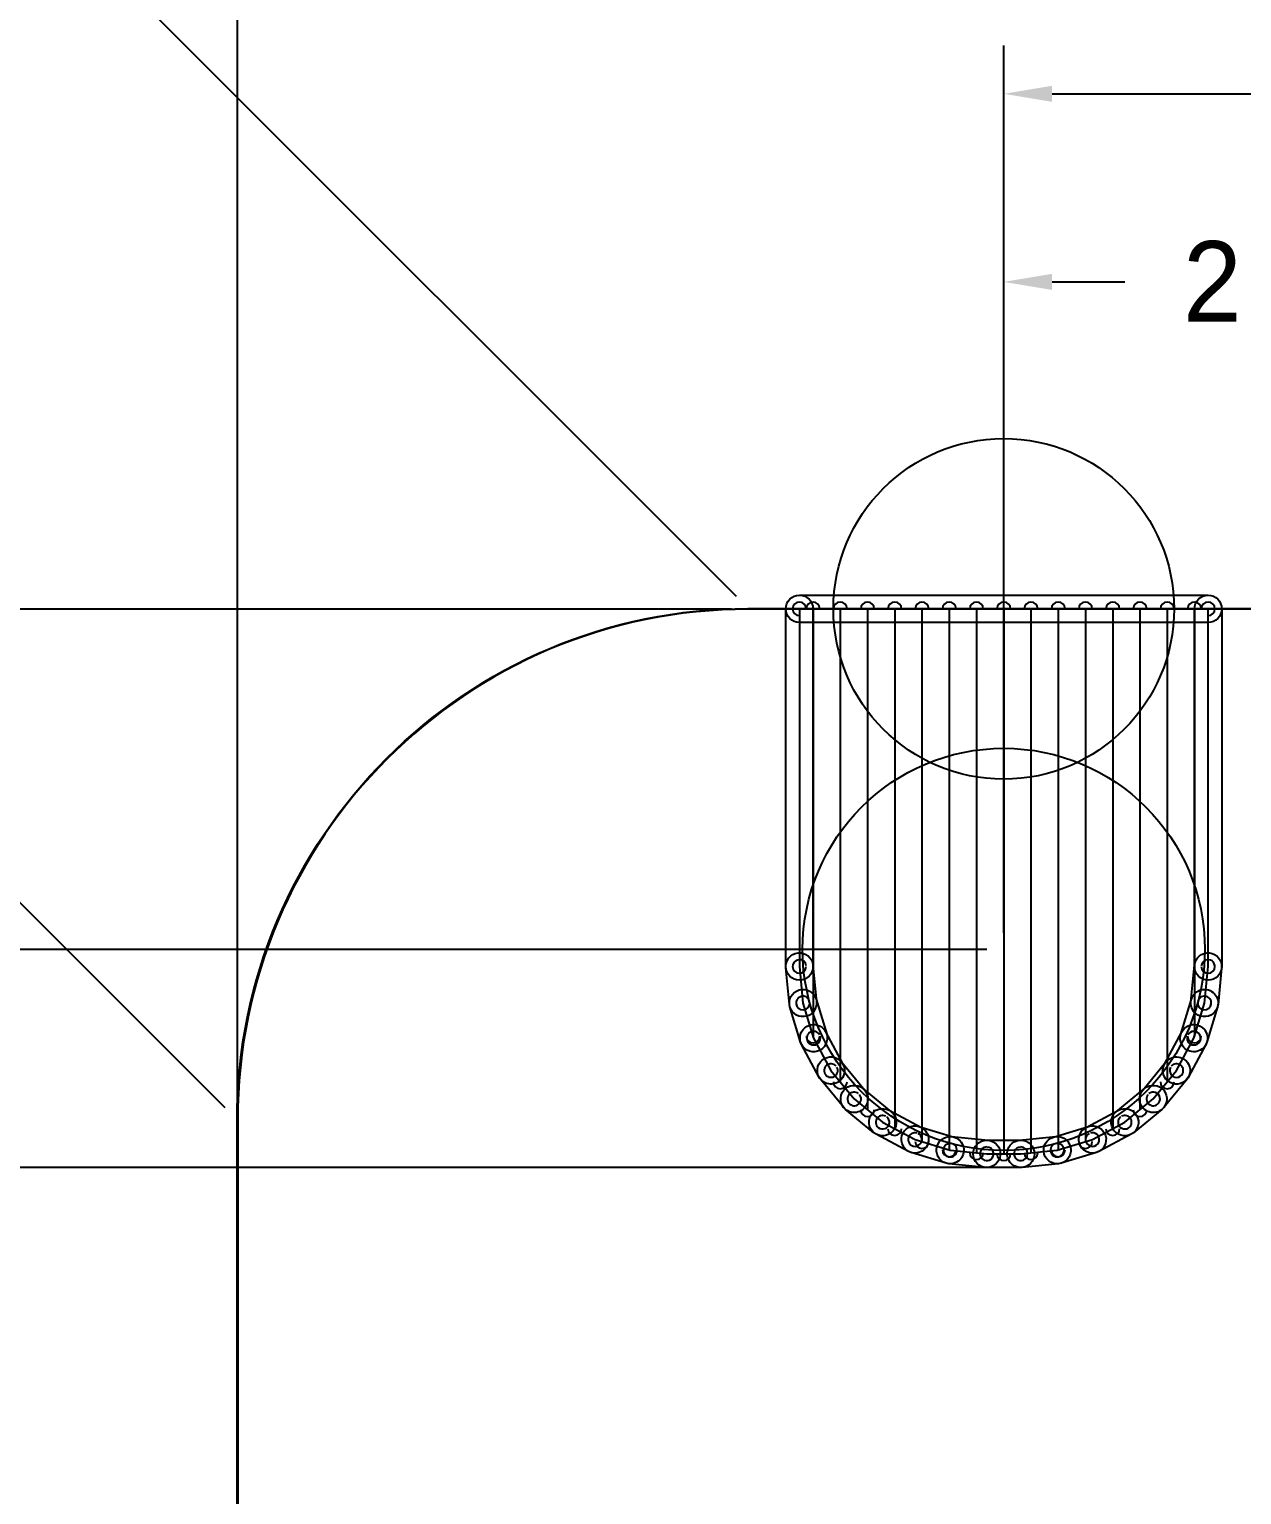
# Model space of a CAD drawing. Extents: x -87.3 to -53.8, y 2.2 to 28.4.
# Drawn here: x -79.82 to -75.3, y 20.09 to 25.56 of the extents above; entities that cross this region are included whole.
import ezdxf

# ---------------------------------------------------------------- set-up
doc = ezdxf.new("R2010")
doc.units = 0
doc.layers.get('0').update_dxf_attribs({"linetype": 'CONTINUOUS'})
doc.layers.get('DEFPOINTS').update_dxf_attribs({"linetype": 'CONTINUOUS'})
for name, color, linetype in [('16', 5, 'CONTINUOUS'), ('17', 3, 'CONTINUOUS'), ('20', 6, 'CONTINUOUS')]:
    doc.layers.add(name, color=color, linetype=linetype)
doc.styles.add('VCDSTYLE33', font='txt', dxfattribs={"width": 0.98})
doc.dimstyles.new('VCDDIMSTYLE01', dxfattribs={"dimtxt": 0.3, "dimasz": 0.18, "dimexe": 0.18, "dimexo": 0.0625, "dimgap": 0.09, "dimtad": 0, "dimtih": 1, "dimtoh": 1, "dimdec": 4, "dimzin": 12, "dimtxsty": 'VCDSTYLE33', "dimsah": 1, "dimcen": 0.09, "dimazin": 3, "dimtfac": 1, "dimtdec": 4, "dimtmove": 0, "dimatfit": 3, "dimtolj": 1, "dimtzin": 0})

# ---------------------------------------------------------------- blocks, each defined once
blk = doc.blocks.new('#POLYLINE_111_')
at = {"layer": '16'}
blk.add_arc((-75.4762, 23.3961), 0.0254, 0, 180, dxfattribs=at)
blk = doc.blocks.new('#POLYLINE_112_')
at = {"layer": '16'}
blk.add_arc((-75.4762, 21.8031), 0.0254, 180, 0, dxfattribs=at)
blk = doc.blocks.new('#POLYLINE_113_')
at = {"layer": '16'}
blk.add_line((-75.4762, 23.3961), (-75.4762, 21.8031), dxfattribs=at)
blk = doc.blocks.new('#POLYLINE_114_')
at = {"layer": '16'}
blk.add_arc((-75.5778, 23.3961), 0.0254, 0, 180, dxfattribs=at)
blk = doc.blocks.new('#POLYLINE_115_')
at = {"layer": '16'}
blk.add_arc((-75.5778, 21.6323), 0.0254, 180, 0, dxfattribs=at)
blk = doc.blocks.new('#POLYLINE_116_')
at = {"layer": '16'}
blk.add_line((-75.5778, 23.3961), (-75.5778, 21.6323), dxfattribs=at)
blk = doc.blocks.new('#POLYLINE_117_')
at = {"layer": '16'}
blk.add_arc((-75.6794, 23.3961), 0.0254, 0, 180, dxfattribs=at)
blk = doc.blocks.new('#POLYLINE_118_')
at = {"layer": '16'}
blk.add_arc((-75.6794, 21.5281), 0.0254, 180, 0, dxfattribs=at)
blk = doc.blocks.new('#POLYLINE_119_')
at = {"layer": '16'}
blk.add_line((-75.6794, 23.3961), (-75.6794, 21.5281), dxfattribs=at)
blk = doc.blocks.new('#POLYLINE_120_')
at = {"layer": '16'}
blk.add_arc((-75.781, 23.3961), 0.0254, 0, 180, dxfattribs=at)
blk = doc.blocks.new('#POLYLINE_121_')
at = {"layer": '16'}
blk.add_arc((-75.781, 21.4577), 0.0254, 180, 0, dxfattribs=at)
blk = doc.blocks.new('#POLYLINE_122_')
at = {"layer": '16'}
blk.add_line((-75.781, 23.3961), (-75.781, 21.4577), dxfattribs=at)
blk = doc.blocks.new('#POLYLINE_123_')
at = {"layer": '16'}
blk.add_arc((-75.8826, 23.3961), 0.0254, 0, 180, dxfattribs=at)
blk = doc.blocks.new('#POLYLINE_124_')
at = {"layer": '16'}
blk.add_arc((-75.8826, 21.4094), 0.0254, 180, 0, dxfattribs=at)
blk = doc.blocks.new('#POLYLINE_125_')
at = {"layer": '16'}
blk.add_line((-75.8826, 23.3961), (-75.8826, 21.4094), dxfattribs=at)
blk = doc.blocks.new('#POLYLINE_126_')
at = {"layer": '16'}
blk.add_arc((-75.9842, 23.3961), 0.0254, 0, 180, dxfattribs=at)
blk = doc.blocks.new('#POLYLINE_127_')
at = {"layer": '16'}
blk.add_arc((-75.9842, 21.3786), 0.0254, 180, 0, dxfattribs=at)
blk = doc.blocks.new('#POLYLINE_128_')
at = {"layer": '16'}
blk.add_line((-75.9842, 23.3961), (-75.9842, 21.3786), dxfattribs=at)
blk = doc.blocks.new('#POLYLINE_129_')
at = {"layer": '16'}
blk.add_arc((-76.0858, 23.3961), 0.0254, 0, 180, dxfattribs=at)
blk = doc.blocks.new('#POLYLINE_130_')
at = {"layer": '16'}
blk.add_arc((-76.0858, 21.3679), 0.0254, 180, 0, dxfattribs=at)
blk = doc.blocks.new('#POLYLINE_131_')
at = {"layer": '16'}
blk.add_line((-76.0858, 23.3961), (-76.0858, 21.3679), dxfattribs=at)
blk = doc.blocks.new('#POLYLINE_132_')
at = {"layer": '16'}
blk.add_arc((-76.1874, 23.3961), 0.0254, 0, 180, dxfattribs=at)
blk = doc.blocks.new('#POLYLINE_133_')
at = {"layer": '16'}
blk.add_arc((-76.1874, 21.3641), 0.0254, 180, 0, dxfattribs=at)
blk = doc.blocks.new('#POLYLINE_134_')
at = {"layer": '16'}
blk.add_line((-76.1874, 23.3961), (-76.1874, 21.3641), dxfattribs=at)
blk = doc.blocks.new('#POLYLINE_135_')
at = {"layer": '16'}
blk.add_arc((-76.289, 23.3961), 0.0254, 0, 180, dxfattribs=at)
blk = doc.blocks.new('#POLYLINE_136_')
at = {"layer": '16'}
blk.add_arc((-76.289, 21.3679), 0.0254, 180, 0, dxfattribs=at)
blk = doc.blocks.new('#POLYLINE_137_')
at = {"layer": '16'}
blk.add_line((-76.289, 23.3961), (-76.289, 21.3679), dxfattribs=at)
blk = doc.blocks.new('#POLYLINE_138_')
at = {"layer": '16'}
blk.add_arc((-76.3906, 23.3961), 0.0254, 0, 180, dxfattribs=at)
blk = doc.blocks.new('#POLYLINE_139_')
at = {"layer": '16'}
blk.add_arc((-76.3906, 21.3786), 0.0254, 180, 0, dxfattribs=at)
blk = doc.blocks.new('#POLYLINE_140_')
at = {"layer": '16'}
blk.add_line((-76.3906, 23.3961), (-76.3906, 21.3786), dxfattribs=at)
blk = doc.blocks.new('#POLYLINE_141_')
at = {"layer": '16'}
blk.add_arc((-76.4922, 23.3961), 0.0254, 0, 180, dxfattribs=at)
blk = doc.blocks.new('#POLYLINE_142_')
at = {"layer": '16'}
blk.add_arc((-76.4922, 21.4094), 0.0254, 180, 0, dxfattribs=at)
blk = doc.blocks.new('#POLYLINE_143_')
at = {"layer": '16'}
blk.add_line((-76.4922, 23.3961), (-76.4922, 21.4094), dxfattribs=at)
blk = doc.blocks.new('#POLYLINE_144_')
at = {"layer": '16'}
blk.add_arc((-76.5938, 23.3961), 0.0254, 0, 180, dxfattribs=at)
blk = doc.blocks.new('#POLYLINE_145_')
at = {"layer": '16'}
blk.add_arc((-76.5938, 21.4577), 0.0254, 180, 0, dxfattribs=at)
blk = doc.blocks.new('#POLYLINE_146_')
at = {"layer": '16'}
blk.add_line((-76.5938, 23.3961), (-76.5938, 21.4577), dxfattribs=at)
blk = doc.blocks.new('#POLYLINE_147_')
at = {"layer": '16'}
blk.add_arc((-76.6954, 23.3961), 0.0254, 0, 180, dxfattribs=at)
blk = doc.blocks.new('#POLYLINE_148_')
at = {"layer": '16'}
blk.add_arc((-76.6954, 21.5281), 0.0254, 180, 0, dxfattribs=at)
blk = doc.blocks.new('#POLYLINE_149_')
at = {"layer": '16'}
blk.add_line((-76.6954, 23.3961), (-76.6954, 21.5281), dxfattribs=at)
blk = doc.blocks.new('#POLYLINE_150_')
at = {"layer": '16'}
blk.add_arc((-76.797, 23.3961), 0.0254, 0, 180, dxfattribs=at)
blk = doc.blocks.new('#POLYLINE_151_')
at = {"layer": '16'}
blk.add_arc((-76.797, 21.6323), 0.0254, 180, 0, dxfattribs=at)
blk = doc.blocks.new('#POLYLINE_152_')
at = {"layer": '16'}
blk.add_line((-76.797, 23.3961), (-76.797, 21.6323), dxfattribs=at)
blk = doc.blocks.new('#POLYLINE_153_')
at = {"layer": '16'}
blk.add_arc((-76.8986, 23.3961), 0.0254, 0, 180, dxfattribs=at)
blk = doc.blocks.new('#POLYLINE_154_')
at = {"layer": '16'}
blk.add_arc((-76.8986, 21.8031), 0.0254, 180, 0, dxfattribs=at)
blk = doc.blocks.new('#POLYLINE_155_')
at = {"layer": '16'}
blk.add_line((-76.8986, 23.3961), (-76.8986, 21.8031), dxfattribs=at)
blk = doc.blocks.new('#POLYLINE_156_')
at = {"layer": '16'}
blk.add_arc((-75.4254, 23.3961), 0.0254, 270, 90, dxfattribs=at)
blk = doc.blocks.new('#POLYLINE_157_')
at = {"layer": '16'}
blk.add_arc((-76.9494, 23.3961), 0.0254, 90, 270, dxfattribs=at)
blk = doc.blocks.new('#POLYLINE_158_')
at = {"layer": '16'}
blk.add_line((-75.4254, 23.3961), (-76.9494, 23.3961), dxfattribs=at)
blk = doc.blocks.new('#POLYLINE_159_')
at = {"layer": '16'}
blk.add_arc((-75.4254, 22.0626), 0.0254, 180, 0, dxfattribs=at)
blk = doc.blocks.new('#POLYLINE_160_')
at = {"layer": '16'}
blk.add_arc((-75.4254, 23.3961), 0.0254, 0, 180, dxfattribs=at)
blk = doc.blocks.new('#POLYLINE_161_')
at = {"layer": '16'}
blk.add_line((-75.4254, 22.0626), (-75.4254, 23.3961), dxfattribs=at)
blk = doc.blocks.new('#POLYLINE_162_')
at = {"layer": '16'}
blk.add_arc((-75.4388, 21.9263), 0.0254, 174.3567, 354.3567, dxfattribs=at)
blk = doc.blocks.new('#POLYLINE_163_')
at = {"layer": '16'}
blk.add_arc((-75.4254, 22.0626), 0.0254, 354.3567, 174.3567, dxfattribs=at)
blk = doc.blocks.new('#POLYLINE_164_')
at = {"layer": '16'}
blk.add_line((-75.4388, 21.9263), (-75.4254, 22.0626), dxfattribs=at)
blk = doc.blocks.new('#POLYLINE_165_')
at = {"layer": '16'}
blk.add_arc((-75.4786, 21.7953), 0.0254, 163.0631, 343.0631, dxfattribs=at)
blk = doc.blocks.new('#POLYLINE_166_')
at = {"layer": '16'}
blk.add_arc((-75.4388, 21.9264), 0.0254, 343.1711, 163.1711, dxfattribs=at)
blk = doc.blocks.new('#POLYLINE_167_')
at = {"layer": '16'}
blk.add_line((-75.4786, 21.7953), (-75.4388, 21.9263), dxfattribs=at)
blk = doc.blocks.new('#POLYLINE_168_')
at = {"layer": '16'}
blk.add_arc((-75.5431, 21.6746), 0.0254, 151.9209, 331.9209, dxfattribs=at)
blk = doc.blocks.new('#POLYLINE_169_')
at = {"layer": '16'}
blk.add_arc((-75.4786, 21.7953), 0.0254, 331.8214, 151.8214, dxfattribs=at)
blk = doc.blocks.new('#POLYLINE_170_')
at = {"layer": '16'}
blk.add_line((-75.5431, 21.6745), (-75.4786, 21.7953), dxfattribs=at)
blk = doc.blocks.new('#POLYLINE_171_')
at = {"layer": '16'}
blk.add_arc((-75.63, 21.5687), 0.0254, 140.6709, 320.6709, dxfattribs=at)
blk = doc.blocks.new('#POLYLINE_172_')
at = {"layer": '16'}
blk.add_arc((-75.5432, 21.6745), 0.0254, 320.6709, 140.6709, dxfattribs=at)
blk = doc.blocks.new('#POLYLINE_173_')
at = {"layer": '16'}
blk.add_line((-75.63, 21.5687), (-75.5431, 21.6745), dxfattribs=at)
blk = doc.blocks.new('#POLYLINE_174_')
at = {"layer": '16'}
blk.add_arc((-75.7358, 21.4819), 0.0254, 129.3291, 309.3291, dxfattribs=at)
blk = doc.blocks.new('#POLYLINE_175_')
at = {"layer": '16'}
blk.add_arc((-75.63, 21.5687), 0.0254, 309.3291, 129.3291, dxfattribs=at)
blk = doc.blocks.new('#POLYLINE_176_')
at = {"layer": '16'}
blk.add_line((-75.7358, 21.4818), (-75.63, 21.5687), dxfattribs=at)
blk = doc.blocks.new('#POLYLINE_177_')
at = {"layer": '16'}
blk.add_arc((-75.8566, 21.4173), 0.0254, 118.1786, 298.1786, dxfattribs=at)
blk = doc.blocks.new('#POLYLINE_178_')
at = {"layer": '16'}
blk.add_arc((-75.7359, 21.4818), 0.0254, 298.0791, 118.0791, dxfattribs=at)
blk = doc.blocks.new('#POLYLINE_179_')
at = {"layer": '16'}
blk.add_line((-75.8566, 21.4173), (-75.7358, 21.4818), dxfattribs=at)
blk = doc.blocks.new('#POLYLINE_180_')
at = {"layer": '16'}
blk.add_arc((-75.9877, 21.3775), 0.0254, 106.8289, 286.8289, dxfattribs=at)
blk = doc.blocks.new('#POLYLINE_181_')
at = {"layer": '16'}
blk.add_arc((-75.8566, 21.4173), 0.0254, 286.9369, 106.9369, dxfattribs=at)
blk = doc.blocks.new('#POLYLINE_182_')
at = {"layer": '16'}
blk.add_line((-75.9876, 21.3775), (-75.8566, 21.4173), dxfattribs=at)
blk = doc.blocks.new('#POLYLINE_183_')
at = {"layer": '16'}
blk.add_arc((-76.1239, 21.3641), 0.0254, 95.6433, 275.6433, dxfattribs=at)
blk = doc.blocks.new('#POLYLINE_184_')
at = {"layer": '16'}
blk.add_arc((-75.9876, 21.3775), 0.0254, 275.6433, 95.6433, dxfattribs=at)
blk = doc.blocks.new('#POLYLINE_185_')
at = {"layer": '16'}
blk.add_line((-76.1239, 21.3641), (-75.9876, 21.3775), dxfattribs=at)
blk = doc.blocks.new('#POLYLINE_186_')
at = {"layer": '16'}
blk.add_arc((-76.2509, 21.3641), 0.0254, 90, 270, dxfattribs=at)
blk = doc.blocks.new('#POLYLINE_187_')
at = {"layer": '16'}
blk.add_arc((-76.1239, 21.3641), 0.0254, 270, 90, dxfattribs=at)
blk = doc.blocks.new('#POLYLINE_188_')
at = {"layer": '16'}
blk.add_line((-76.2509, 21.3641), (-76.1239, 21.3641), dxfattribs=at)
blk = doc.blocks.new('#POLYLINE_189_')
at = {"layer": '16'}
blk.add_arc((-76.3872, 21.3775), 0.0254, 84.3567, 264.3567, dxfattribs=at)
blk = doc.blocks.new('#POLYLINE_190_')
at = {"layer": '16'}
blk.add_arc((-76.2509, 21.3641), 0.0254, 264.3567, 84.3567, dxfattribs=at)
blk = doc.blocks.new('#POLYLINE_191_')
at = {"layer": '16'}
blk.add_line((-76.3872, 21.3775), (-76.2509, 21.3641), dxfattribs=at)
blk = doc.blocks.new('#POLYLINE_192_')
at = {"layer": '16'}
blk.add_arc((-76.5182, 21.4173), 0.0254, 73.0631, 253.0631, dxfattribs=at)
blk = doc.blocks.new('#POLYLINE_193_')
at = {"layer": '16'}
blk.add_arc((-76.3872, 21.3775), 0.0254, 253.1711, 73.1711, dxfattribs=at)
blk = doc.blocks.new('#POLYLINE_194_')
at = {"layer": '16'}
blk.add_line((-76.5182, 21.4173), (-76.3872, 21.3775), dxfattribs=at)
blk = doc.blocks.new('#POLYLINE_195_')
at = {"layer": '16'}
blk.add_arc((-76.639, 21.4818), 0.0254, 61.9209, 241.9209, dxfattribs=at)
blk = doc.blocks.new('#POLYLINE_196_')
at = {"layer": '16'}
blk.add_arc((-76.5182, 21.4173), 0.0254, 241.8214, 61.8214, dxfattribs=at)
blk = doc.blocks.new('#POLYLINE_197_')
at = {"layer": '16'}
blk.add_line((-76.639, 21.4818), (-76.5182, 21.4173), dxfattribs=at)
blk = doc.blocks.new('#POLYLINE_198_')
at = {"layer": '16'}
blk.add_arc((-76.7448, 21.5687), 0.0254, 50.6709, 230.6709, dxfattribs=at)
blk = doc.blocks.new('#POLYLINE_199_')
at = {"layer": '16'}
blk.add_arc((-76.639, 21.4819), 0.0254, 230.6709, 50.6709, dxfattribs=at)
blk = doc.blocks.new('#POLYLINE_200_')
at = {"layer": '16'}
blk.add_line((-76.7448, 21.5687), (-76.639, 21.4818), dxfattribs=at)
blk = doc.blocks.new('#POLYLINE_201_')
at = {"layer": '16'}
blk.add_arc((-76.8317, 21.6745), 0.0254, 39.3291, 219.3291, dxfattribs=at)
blk = doc.blocks.new('#POLYLINE_202_')
at = {"layer": '16'}
blk.add_arc((-76.7449, 21.5687), 0.0254, 219.3291, 39.3291, dxfattribs=at)
blk = doc.blocks.new('#POLYLINE_203_')
at = {"layer": '16'}
blk.add_line((-76.8317, 21.6745), (-76.7448, 21.5687), dxfattribs=at)
blk = doc.blocks.new('#POLYLINE_204_')
at = {"layer": '16'}
blk.add_arc((-76.8962, 21.7953), 0.0254, 28.1786, 208.1786, dxfattribs=at)
blk = doc.blocks.new('#POLYLINE_205_')
at = {"layer": '16'}
blk.add_arc((-76.8317, 21.6746), 0.0254, 208.0791, 28.0791, dxfattribs=at)
blk = doc.blocks.new('#POLYLINE_206_')
at = {"layer": '16'}
blk.add_line((-76.8962, 21.7953), (-76.8317, 21.6745), dxfattribs=at)
blk = doc.blocks.new('#POLYLINE_207_')
at = {"layer": '16'}
blk.add_arc((-76.936, 21.9264), 0.0254, 16.8289, 196.8289, dxfattribs=at)
blk = doc.blocks.new('#POLYLINE_208_')
at = {"layer": '16'}
blk.add_arc((-76.8962, 21.7953), 0.0254, 196.9369, 16.9369, dxfattribs=at)
blk = doc.blocks.new('#POLYLINE_209_')
at = {"layer": '16'}
blk.add_line((-76.936, 21.9263), (-76.8962, 21.7953), dxfattribs=at)
blk = doc.blocks.new('#POLYLINE_210_')
at = {"layer": '16'}
blk.add_arc((-76.9494, 22.0626), 0.0254, 5.6433, 185.6433, dxfattribs=at)
blk = doc.blocks.new('#POLYLINE_211_')
at = {"layer": '16'}
blk.add_arc((-76.936, 21.9263), 0.0254, 185.6433, 5.6433, dxfattribs=at)
blk = doc.blocks.new('#POLYLINE_212_')
at = {"layer": '16'}
blk.add_line((-76.9494, 22.0626), (-76.936, 21.9263), dxfattribs=at)
blk = doc.blocks.new('#POLYLINE_213_')
at = {"layer": '16'}
blk.add_arc((-76.9494, 23.3961), 0.0254, 0, 180, dxfattribs=at)
blk = doc.blocks.new('#POLYLINE_214_')
at = {"layer": '16'}
blk.add_arc((-76.9494, 22.0626), 0.0254, 180, 0, dxfattribs=at)
blk = doc.blocks.new('#POLYLINE_215_')
at = {"layer": '16'}
blk.add_line((-76.9494, 23.3961), (-76.9494, 22.0626), dxfattribs=at)
blk = doc.blocks.new('ROUNDP_6_')
blk.add_circle((0, 0), 0.75)
blk = doc.blocks.new('*D2005')
at = {"color": 0}
for p, q in [((-76.1874, 22.1886), (-76.1874, 24.7952)), ((-73.6474, 22.1886), (-73.6474, 24.7952)), ((-76.0074, 24.6152), (-75.7354, 24.6152)), ((-73.8274, 24.6152), (-74.0994, 24.6152))]:
    blk.add_line(p, q, dxfattribs=at)
for points in [[(-76.0074, 24.6452), (-76.0074, 24.5852), (-76.1874, 24.6152)], [(-73.8274, 24.5852), (-73.8274, 24.6452), (-73.6474, 24.6152)]]:
    blk.add_solid(points, dxfattribs=at)
at = {"layer": 'DEFPOINTS', "color": 0}
for p in [(-73.6474, 24.6152), (-76.1874, 22.1261), (-73.6474, 22.1261)]:
    blk.add_point(p, dxfattribs=at)
at = {"color": 0, "insert": (-74.9174, 24.6152), "char_height": 0.3, "attachment_point": 5, "style": 'VCDSTYLE33'}
blk.add_mtext('\\A1;2.5400', dxfattribs=at)
blk = doc.blocks.new('*D2006')
at = {"color": 0}
for p, q in [((-76.2499, 22.1261), (-84.7447, 22.1261)), ((-84.5647, 21.9461), (-84.5647, 14.7854)), ((-84.5647, 7.1447), (-84.5647, 14.3054)), ((-76.1991, 6.9647), (-84.7447, 6.9647))]:
    blk.add_line(p, q, dxfattribs=at)
for points in [[(-84.5347, 21.9461), (-84.5947, 21.9461), (-84.5647, 22.1261)], [(-84.5947, 7.1447), (-84.5347, 7.1447), (-84.5647, 6.9647)]]:
    blk.add_solid(points, dxfattribs=at)
at = {"layer": 'DEFPOINTS', "color": 0}
for p in [(-76.1874, 22.1261), (-84.5647, 6.9647), (-76.1366, 6.9647)]:
    blk.add_point(p, dxfattribs=at)
at = {"color": 0, "insert": (-84.5647, 14.5454), "char_height": 0.3, "attachment_point": 5, "style": 'VCDSTYLE33'}
blk.add_mtext('\\A1;15.1615', dxfattribs=at)
blk = doc.blocks.new('*D2007')
at = {"color": 0}
for p, q in [((-76.2499, 21.3133), (-82.6826, 21.3133)), ((-82.5026, 21.1333), (-82.5026, 14.7405)), ((-82.5026, 7.8678), (-82.5026, 14.2605)), ((-76.2182, 7.6878), (-82.6826, 7.6878))]:
    blk.add_line(p, q, dxfattribs=at)
for points in [[(-82.4726, 21.1333), (-82.5326, 21.1333), (-82.5026, 21.3133)], [(-82.5326, 7.8678), (-82.4726, 7.8678), (-82.5026, 7.6878)]]:
    blk.add_solid(points, dxfattribs=at)
at = {"layer": 'DEFPOINTS', "color": 0}
for p in [(-76.1874, 21.3133), (-82.5026, 7.6878), (-76.1557, 7.6878)]:
    blk.add_point(p, dxfattribs=at)
at = {"color": 0, "insert": (-82.5026, 14.5005), "char_height": 0.3, "attachment_point": 5, "style": 'VCDSTYLE33'}
blk.add_mtext('\\A1;13.6255', dxfattribs=at)
blk = doc.blocks.new('#DIM_1_')
for p, q in [((-77.1841, 23.4416), (-81.1687, 27.4262)), ((-79.0904, 21.5353), (-83.075, 25.5199))]:
    blk.add_line(p, q)
blk = doc.blocks.new('*D2016')
at = {"color": 0}
for p, q in [((-76.1874, 23.5094), (-76.1874, 25.4966)), ((-60.9474, 23.5094), (-60.9474, 25.4966)), ((-76.0074, 25.3166), (-69.5044, 25.3166)), ((-61.1274, 25.3166), (-67.6304, 25.3166))]:
    blk.add_line(p, q, dxfattribs=at)
for points in [[(-76.0074, 25.3466), (-76.0074, 25.2866), (-76.1874, 25.3166)], [(-61.1274, 25.2866), (-61.1274, 25.3466), (-60.9474, 25.3166)]]:
    blk.add_solid(points, dxfattribs=at)
at = {"layer": 'DEFPOINTS', "color": 0}
for p in [(-76.1874, 25.3166), (-76.1874, 23.4469), (-60.9474, 23.4469)]:
    blk.add_point(p, dxfattribs=at)
at = {"color": 0, "insert": (-68.5674, 25.3166), "char_height": 0.3, "attachment_point": 5, "style": 'VCDSTYLE33'}
blk.add_mtext('\\A1;15.2400', dxfattribs=at)
blk = doc.blocks.new('*D2017')
at = {"color": 0}
for p, q in [((-77.2024, 23.3948), (-86.7079, 23.3948)), ((-86.5279, 23.2148), (-86.5279, 14.7448)), ((-86.5279, 5.7948), (-86.5279, 14.2648)), ((-77.2024, 5.6148), (-86.7079, 5.6148))]:
    blk.add_line(p, q, dxfattribs=at)
for points in [[(-86.4979, 23.2148), (-86.5579, 23.2148), (-86.5279, 23.3948)], [(-86.5579, 5.7948), (-86.4979, 5.7948), (-86.5279, 5.6148)]]:
    blk.add_solid(points, dxfattribs=at)
at = {"layer": 'DEFPOINTS', "color": 0}
for p in [(-77.1399, 23.3948), (-86.5279, 5.6148), (-77.1399, 5.6148)]:
    blk.add_point(p, dxfattribs=at)
at = {"color": 0, "insert": (-86.5279, 14.5048), "char_height": 0.3, "attachment_point": 5, "style": 'VCDSTYLE33'}
blk.add_mtext('\\A1;17.7800', dxfattribs=at)
blk = doc.blocks.new('*D2018')
at = {"color": 0}
for p, q in [((-79.0449, 21.5523), (-79.0449, 28.3376)), ((-58.0899, 21.5523), (-58.0899, 28.3376)), ((-78.8649, 28.1576), (-69.5254, 28.1576)), ((-58.2699, 28.1576), (-67.6094, 28.1576))]:
    blk.add_line(p, q, dxfattribs=at)
for points in [[(-78.8649, 28.1876), (-78.8649, 28.1276), (-79.0449, 28.1576)], [(-58.2699, 28.1276), (-58.2699, 28.1876), (-58.0899, 28.1576)]]:
    blk.add_solid(points, dxfattribs=at)
at = {"layer": 'DEFPOINTS', "color": 0}
for p in [(-58.0899, 28.1576), (-79.0449, 21.4898), (-58.0899, 21.4898)]:
    blk.add_point(p, dxfattribs=at)
at = {"color": 0, "insert": (-68.5674, 28.1576), "char_height": 0.3, "attachment_point": 5, "style": 'VCDSTYLE33'}
blk.add_mtext('\\A1;20.9550', dxfattribs=at)
blk = doc.blocks.new('ROUNDP_31_')
blk.add_circle((0, 0), 0.75)

msp = doc.modelspace()

# ---------------------------------------------------------------- linework, layer by layer
msp.add_circle((-76.18742, 23.3961), 0.635)
msp.add_circle((-76.18742, 23.3961), 0.635)
at = {"layer": '16'}
for points in [[(-76.94942, 23.4469), (-75.42542, 23.4469, -1), (-75.42542, 23.3453), (-76.94942, 23.3453, -1)], [(-77.00022, 22.0626), (-77.00022, 23.3961, -1), (-76.89862, 23.3961), (-76.89862, 22.0626, -1)], [(-75.37462, 23.3961), (-75.37462, 22.0626, -1), (-75.47622, 22.0626), (-75.47622, 23.3961, -1)], [(-76.98652, 21.9213), (-77.00002, 22.0576, -1), (-76.89882, 22.0676), (-76.88542, 21.9313, -1)], [(-75.37482, 22.0576), (-75.38832, 21.9213, -1), (-75.48942, 21.9313), (-75.47602, 22.0676, -1)], [(-76.94482, 21.7806), (-76.98462, 21.9116, -1), (-76.88742, 21.9411), (-76.84762, 21.81, -1)], [(-75.39022, 21.9116), (-75.43002, 21.7806, -1), (-75.52722, 21.81), (-75.48742, 21.9411, -1)], [(-76.87652, 21.6506), (-76.94102, 21.7713, -1), (-76.85142, 21.8192), (-76.78692, 21.6985, -1)], [(-75.43382, 21.7713), (-75.49832, 21.6506, -1), (-75.58792, 21.6985), (-75.52342, 21.8192, -1)], [(-76.78412, 21.5365), (-76.87102, 21.6423, -1), (-76.79242, 21.7068), (-76.70552, 21.6009, -1)], [(-75.50382, 21.6423), (-75.59072, 21.5365, -1), (-75.66932, 21.6009), (-75.58242, 21.7068, -1)], [(-76.67122, 21.4425), (-76.77702, 21.5294, -1), (-76.71262, 21.608), (-76.60672, 21.5211, -1)], [(-75.59782, 21.5294), (-75.70362, 21.4425, -1), (-75.76812, 21.5211), (-75.66222, 21.608, -1)], [(-76.54222, 21.3725), (-76.66292, 21.437, -1), (-76.61502, 21.5266), (-76.49432, 21.4621, -1)], [(-75.71192, 21.437), (-75.83262, 21.3725, -1), (-75.88052, 21.4621), (-75.75982, 21.5266, -1)], [(-76.40192, 21.3289), (-76.53292, 21.3687, -1), (-76.50352, 21.4659), (-76.37242, 21.4261, -1)], [(-76.25592, 21.3135), (-76.39222, 21.327, -1), (-76.38222, 21.4281), (-76.24592, 21.4147, -1)], [(-75.98262, 21.327), (-76.11892, 21.3135, -1), (-76.12892, 21.4147), (-75.99262, 21.4281, -1)], [(-75.84192, 21.3687), (-75.97292, 21.3289, -1), (-76.00242, 21.4261), (-75.87132, 21.4659, -1)], [(-76.12392, 21.3133), (-76.25092, 21.3133, -1), (-76.25092, 21.4149), (-76.12392, 21.4149, -1)]]:
    msp.add_lwpolyline(points, format="xyb", close=True, dxfattribs=at)
at = {"layer": '20'}
for points in [[(-77.13992, 23.3974, -1), (-77.13992, 23.3948, 0.4142), (-79.04362, 21.4911, -1), (-79.04622, 21.4911, -0.4142)], [(-59.99492, 23.3948), (-77.13992, 23.3948, -1), (-77.13992, 23.3974), (-59.99492, 23.3974, -1)], [(-79.04622, 7.5211), (-79.04622, 21.4911, -1), (-79.04362, 21.4911), (-79.04362, 7.5211, -1)]]:
    msp.add_lwpolyline(points, format="xyb", close=True, dxfattribs=at)

# ---------------------------------------------------------------- block references
msp.add_blockref('#DIM_1_', (0, 0))
at = {"layer": '16'}
for name in ['#POLYLINE_157_', '#POLYLINE_213_', '#POLYLINE_158_', '#POLYLINE_215_', '#POLYLINE_153_', '#POLYLINE_155_', '#POLYLINE_150_', '#POLYLINE_152_', '#POLYLINE_147_', '#POLYLINE_149_', '#POLYLINE_144_', '#POLYLINE_146_', '#POLYLINE_141_', '#POLYLINE_143_', '#POLYLINE_138_', '#POLYLINE_140_', '#POLYLINE_135_', '#POLYLINE_137_', '#POLYLINE_132_', '#POLYLINE_134_', '#POLYLINE_129_', '#POLYLINE_131_', '#POLYLINE_126_', '#POLYLINE_128_', '#POLYLINE_123_', '#POLYLINE_125_', '#POLYLINE_120_', '#POLYLINE_122_', '#POLYLINE_117_', '#POLYLINE_119_', '#POLYLINE_114_', '#POLYLINE_116_', '#POLYLINE_111_', '#POLYLINE_113_', '#POLYLINE_160_', '#POLYLINE_156_', '#POLYLINE_161_', '#POLYLINE_210_', '#POLYLINE_163_', '#POLYLINE_214_', '#POLYLINE_212_', '#POLYLINE_159_', '#POLYLINE_164_', '#POLYLINE_207_', '#POLYLINE_211_', '#POLYLINE_209_', '#POLYLINE_167_', '#POLYLINE_162_', '#POLYLINE_166_', '#POLYLINE_204_', '#POLYLINE_154_', '#POLYLINE_208_', '#POLYLINE_165_', '#POLYLINE_112_', '#POLYLINE_169_', '#POLYLINE_206_', '#POLYLINE_170_', '#POLYLINE_201_', '#POLYLINE_172_', '#POLYLINE_205_', '#POLYLINE_203_', '#POLYLINE_173_', '#POLYLINE_168_', '#POLYLINE_151_', '#POLYLINE_198_', '#POLYLINE_202_', '#POLYLINE_171_', '#POLYLINE_175_', '#POLYLINE_115_', '#POLYLINE_200_', '#POLYLINE_176_', '#POLYLINE_148_', '#POLYLINE_195_', '#POLYLINE_199_', '#POLYLINE_197_', '#POLYLINE_179_', '#POLYLINE_174_', '#POLYLINE_178_', '#POLYLINE_118_', '#POLYLINE_145_', '#POLYLINE_192_', '#POLYLINE_196_', '#POLYLINE_177_', '#POLYLINE_181_', '#POLYLINE_121_', '#POLYLINE_194_', '#POLYLINE_142_', '#POLYLINE_139_', '#POLYLINE_189_', '#POLYLINE_193_', '#POLYLINE_191_', '#POLYLINE_136_', '#POLYLINE_186_', '#POLYLINE_190_', '#POLYLINE_183_', '#POLYLINE_187_', '#POLYLINE_185_', '#POLYLINE_130_', '#POLYLINE_180_', '#POLYLINE_127_', '#POLYLINE_184_', '#POLYLINE_182_', '#POLYLINE_124_', '#POLYLINE_188_', '#POLYLINE_133_']:
    msp.add_blockref(name, (0, 0), dxfattribs=at)
at = {"layer": '17'}
for name in ['ROUNDP_6_', 'ROUNDP_31_']:
    msp.add_blockref(name, (-76.18742, 22.1261), dxfattribs=at)

# ---------------------------------------------------------------- dimensions: what is measured, and where the dimension line sits
for base, p1, p2, text, picture, middle in [((-58.08992, 28.15757), (-79.04492, 21.4898), (-58.08992, 21.4898), '20.9550', '*D2018', (-68.56742, 28.15757)), ((-76.18742, 25.31661), (-60.94742, 23.4469), (-76.18742, 23.4469), '15.2400', '*D2016', (-68.56742, 25.31661)), ((-73.64742, 24.61517), (-76.18742, 22.1261), (-73.64742, 22.1261), '2.5400', '*D2005', (-74.91742, 24.61517))]:
    dim = msp.add_linear_dim(base=base, p1=p1, p2=p2, text=text, dimstyle='VCDDIMSTYLE01')
    dim.commit()
    dim.dimension.update_dxf_attribs({"geometry": picture, "text_midpoint": middle})
dim = msp.add_linear_dim(base=(-86.52788, 5.6148), p1=(-77.13992, 23.3948), p2=(-77.13992, 5.6148), angle=90, text='17.7800', dimstyle='VCDDIMSTYLE01')
dim.commit()
dim.dimension.update_dxf_attribs({"geometry": '*D2017', "text_midpoint": (-86.52788, 14.5048)})
for base, p1, p2, picture, middle in [((-84.5647054057, 6.9646501958), (-76.1874213282, 22.1261001958), (-76.1366213282, 6.9646501958), '*D2006', (-84.5647054057, 14.5453751958)), ((-82.50256, 7.68779), (-76.18742, 21.3133), (-76.15571, 7.68779), '*D2007', (-82.50256, 14.50054))]:
    dim = msp.add_linear_dim(base=base, p1=p1, p2=p2, angle=90, dimstyle='VCDDIMSTYLE01')
    dim.commit()
    dim.dimension.update_dxf_attribs({"geometry": picture, "text_midpoint": middle})

doc.saveas('drawing.dxf')
